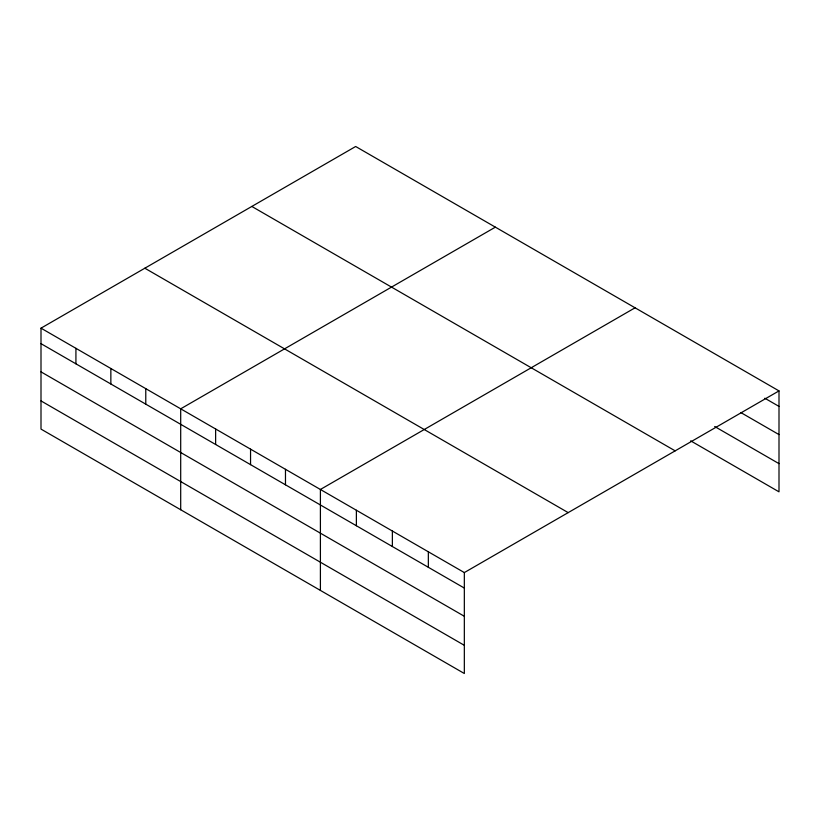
<?xml version="1.0" encoding="UTF-8"?>
<svg xmlns="http://www.w3.org/2000/svg" width="820" height="820" viewBox="0 0 820 820"><rect width="100%" height="100%" fill="white"/><g stroke="black" fill="none" stroke-linecap="round" stroke-linejoin="round"><path stroke-width="1.23" d="M41 328.164L464.335 572.575L464.335 673.507L41 429.096L41 328.164L355.665 146.493L779 390.904L779 491.836L690.676 440.842M495.362 227.15L180.697 408.821L180.697 509.753M635.069 307.797L320.405 489.468L320.405 590.41M464.335 572.575L779 390.904M764.824 398.223L779 406.402M740.839 412.562L779 434.6M714.671 426.502L779 463.648M251.822 206.445L675.157 450.856M144.843 268.212L568.178 512.623M41 343.662L464.335 588.073M41 371.86L464.335 616.271M41 400.908L464.335 645.319M428.347 551.798L428.347 567.297M392.37 531.022L392.37 546.53M356.382 510.245L356.382 525.753M285.473 469.306L285.473 484.815M250.551 449.145L250.551 464.653M215.629 428.983L215.629 444.481M145.775 388.649L145.775 404.157M110.854 368.487L110.854 383.996M75.922 348.326L75.922 363.824"/></g></svg>
